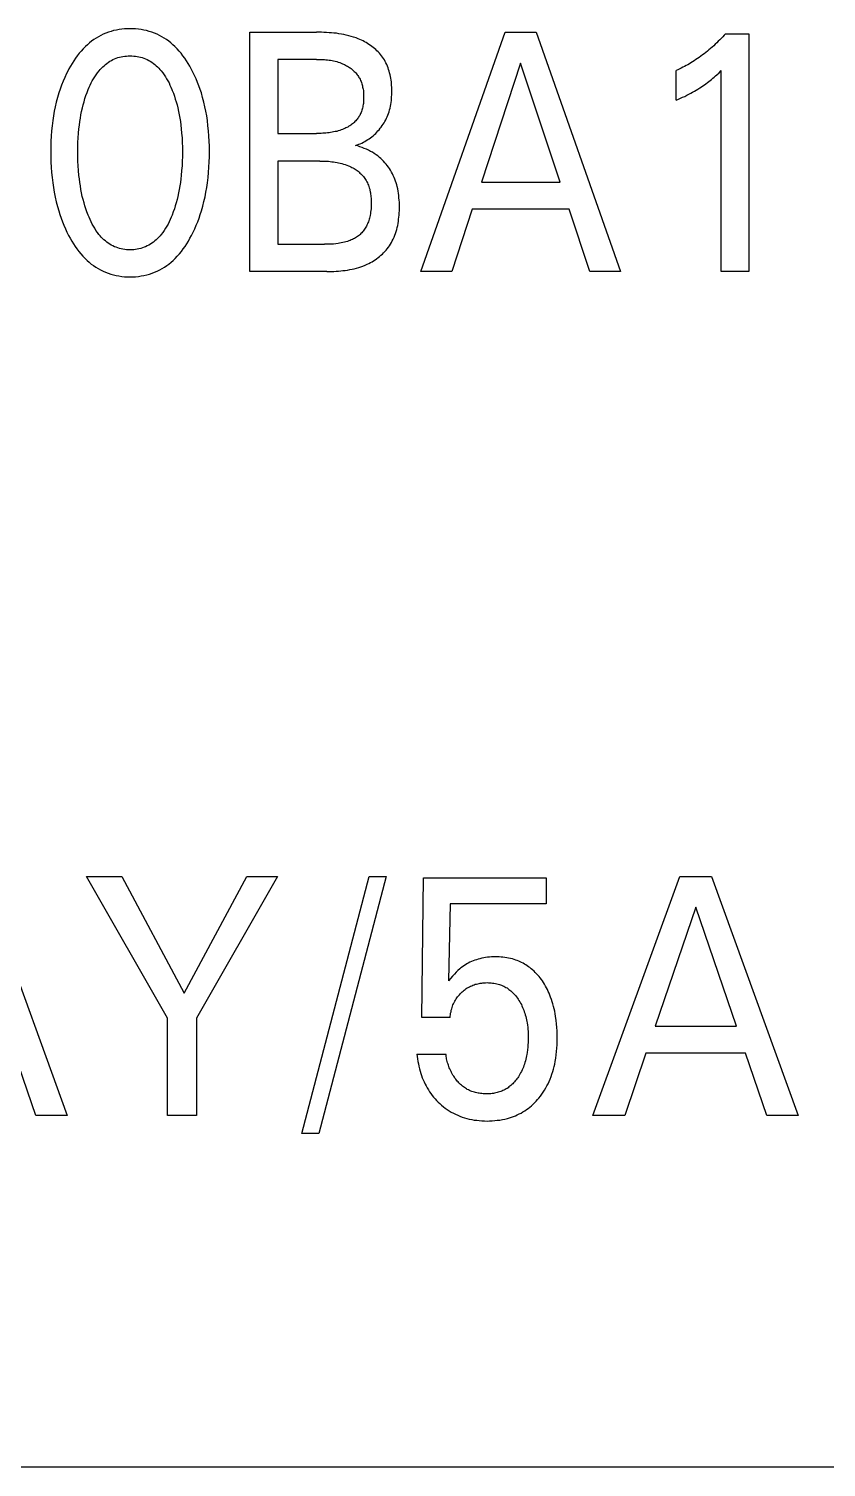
# Model space of a CAD drawing. Extents: x 0 to 420, y 0 to 297.
# Drawn here: x 180.19 to 185.85, y 182.5 to 192.73 of the extents above; entities that cross this region are included whole.
import ezdxf

# ---------------------------------------------------------------- set-up
doc = ezdxf.new("R2010")
doc.units = 0
doc.header["$LTSCALE"] = 23.1
doc.layers.add('10000_FRONT', color=7, linetype='CONTINUOUS')

msp = doc.modelspace()

# ---------------------------------------------------------------- linework, layer by layer
at = {"layer": '10000_FRONT', "color": 7, "linetype": 'CONTINUOUS'}
for p, q in [((180.648, 192.648), (180.632, 192.637)), ((180.664, 192.659), (180.648, 192.648)), ((180.68, 192.669), (180.664, 192.659)), ((180.697, 192.678), (180.68, 192.669)), ((180.715, 192.686), (180.697, 192.678)), ((180.733, 192.694), (180.715, 192.686)), ((180.751, 192.701), (180.733, 192.694)), ((180.77, 192.706), (180.751, 192.701)), ((180.788, 192.712), (180.77, 192.706)), ((180.808, 192.716), (180.788, 192.712)), ((180.827, 192.719), (180.808, 192.716)), ((180.846, 192.722), (180.827, 192.719)), ((180.866, 192.724), (180.846, 192.722)), ((180.886, 192.725), (180.866, 192.724)), ((180.906, 192.725), (180.886, 192.725)), ((180.925, 192.725), (180.906, 192.725)), ((180.945, 192.724), (180.925, 192.725)), ((180.965, 192.722), (180.945, 192.724)), ((180.984, 192.719), (180.965, 192.722)), ((181.004, 192.716), (180.984, 192.719)), ((181.023, 192.712), (181.004, 192.716)), ((181.042, 192.707), (181.023, 192.712)), ((181.061, 192.701), (181.042, 192.707)), ((181.079, 192.694), (181.061, 192.701)), ((181.097, 192.686), (181.079, 192.694)), ((181.114, 192.678), (181.097, 192.686)), ((181.131, 192.669), (181.114, 192.678)), ((181.148, 192.659), (181.131, 192.669)), ((181.164, 192.648), (181.148, 192.659)), ((181.18, 192.637), (181.164, 192.648)), ((181.756, 191), (181.756, 192.7)), ((181.756, 192.7), (182.23, 192.7)), ((182.247, 192.7), (182.23, 192.7)), ((182.265, 192.7), (182.247, 192.7)), ((182.283, 192.699), (182.265, 192.7)), ((182.301, 192.698), (182.283, 192.699)), ((182.319, 192.697), (182.301, 192.698)), ((182.336, 192.696), (182.319, 192.697)), ((182.354, 192.695), (182.336, 192.696)), ((182.372, 192.693), (182.354, 192.695)), ((182.39, 192.69), (182.372, 192.693)), ((182.407, 192.687), (182.39, 192.69)), ((182.425, 192.684), (182.407, 192.687)), ((182.442, 192.68), (182.425, 192.684)), ((182.459, 192.676), (182.442, 192.68)), ((182.477, 192.671), (182.459, 192.676)), ((182.494, 192.666), (182.477, 192.671)), ((182.511, 192.66), (182.494, 192.666)), ((182.527, 192.654), (182.511, 192.66)), ((182.539, 192.649), (182.527, 192.654)), ((182.55, 192.644), (182.539, 192.649)), ((182.971, 191), (183.571, 192.7)), ((183.571, 192.7), (183.79, 192.7)), ((183.79, 192.7), (184.39, 191)), ((185.096, 192.646), (185.085, 192.636)), ((185.107, 192.657), (185.096, 192.646)), ((185.117, 192.668), (185.107, 192.657)), ((185.127, 192.679), (185.117, 192.668)), ((185.137, 192.69), (185.127, 192.679)), ((185.137, 192.69), (185.303, 192.69)), ((185.303, 192.69), (185.303, 191)), ((180.543, 192.551), (180.53, 192.533)), ((180.558, 192.567), (180.543, 192.551)), ((180.572, 192.583), (180.558, 192.567)), ((180.588, 192.599), (180.572, 192.583)), ((180.602, 192.612), (180.588, 192.599)), ((180.617, 192.625), (180.602, 192.612)), ((180.632, 192.637), (180.617, 192.625)), ((181.195, 192.625), (181.18, 192.637)), ((181.21, 192.612), (181.195, 192.625)), ((181.224, 192.599), (181.21, 192.612)), ((181.239, 192.583), (181.224, 192.599)), ((181.254, 192.567), (181.239, 192.583)), ((181.268, 192.551), (181.254, 192.567)), ((181.281, 192.533), (181.268, 192.551)), ((182.561, 192.639), (182.55, 192.644)), ((182.571, 192.633), (182.561, 192.639)), ((182.582, 192.627), (182.571, 192.633)), ((182.593, 192.621), (182.582, 192.627)), ((182.603, 192.614), (182.593, 192.621)), ((182.613, 192.607), (182.603, 192.614)), ((182.623, 192.6), (182.613, 192.607)), ((182.633, 192.593), (182.623, 192.6)), ((182.642, 192.585), (182.633, 192.593)), ((182.651, 192.578), (182.642, 192.585)), ((182.66, 192.569), (182.651, 192.578)), ((182.669, 192.561), (182.66, 192.569)), ((182.677, 192.552), (182.669, 192.561)), ((182.685, 192.543), (182.677, 192.552)), ((182.692, 192.534), (182.685, 192.543)), ((184.985, 192.548), (184.973, 192.539)), ((184.996, 192.557), (184.985, 192.548)), ((185.008, 192.566), (184.996, 192.557)), ((185.019, 192.575), (185.008, 192.566)), ((185.03, 192.585), (185.019, 192.575)), ((185.041, 192.595), (185.03, 192.585)), ((185.053, 192.605), (185.041, 192.595)), ((185.064, 192.615), (185.053, 192.605)), ((185.075, 192.625), (185.064, 192.615)), ((185.085, 192.636), (185.075, 192.625)), ((180.471, 192.441), (180.468, 192.434)), ((180.482, 192.46), (180.471, 192.441)), ((180.493, 192.479), (180.482, 192.46)), ((180.505, 192.497), (180.493, 192.479)), ((180.517, 192.516), (180.505, 192.497)), ((180.53, 192.533), (180.517, 192.516)), ((180.693, 192.436), (180.702, 192.445)), ((180.702, 192.445), (180.711, 192.454)), ((180.711, 192.454), (180.721, 192.463)), ((180.721, 192.463), (180.73, 192.471)), ((180.73, 192.471), (180.741, 192.479)), ((180.741, 192.479), (180.751, 192.487)), ((180.751, 192.487), (180.762, 192.494)), ((180.762, 192.494), (180.773, 192.5)), ((180.773, 192.5), (180.784, 192.506)), ((180.784, 192.506), (180.795, 192.511)), ((180.795, 192.511), (180.807, 192.516)), ((180.807, 192.516), (180.819, 192.52)), ((180.819, 192.52), (180.831, 192.523)), ((180.831, 192.523), (180.843, 192.526)), ((180.843, 192.526), (180.855, 192.528)), ((180.855, 192.528), (180.868, 192.53)), ((180.868, 192.53), (180.88, 192.531)), ((180.88, 192.531), (180.893, 192.532)), ((180.893, 192.532), (180.906, 192.533)), ((180.906, 192.533), (180.918, 192.532)), ((180.918, 192.532), (180.931, 192.531)), ((180.931, 192.531), (180.943, 192.53)), ((180.943, 192.53), (180.956, 192.528)), ((180.956, 192.528), (180.968, 192.526)), ((180.968, 192.526), (180.98, 192.523)), ((180.98, 192.523), (180.992, 192.52)), ((180.992, 192.52), (181.004, 192.516)), ((181.004, 192.516), (181.016, 192.511)), ((181.016, 192.511), (181.027, 192.506)), ((181.027, 192.506), (181.038, 192.5)), ((181.038, 192.5), (181.049, 192.494)), ((181.049, 192.494), (181.06, 192.487)), ((181.06, 192.487), (181.071, 192.479)), ((181.071, 192.479), (181.081, 192.471)), ((181.081, 192.471), (181.09, 192.463)), ((181.09, 192.463), (181.1, 192.454)), ((181.1, 192.454), (181.109, 192.445)), ((181.109, 192.445), (181.118, 192.436)), ((181.294, 192.516), (181.281, 192.533)), ((181.306, 192.497), (181.294, 192.516)), ((181.318, 192.479), (181.306, 192.497)), ((181.329, 192.46), (181.318, 192.479)), ((181.34, 192.441), (181.329, 192.46)), ((181.352, 192.417), (181.34, 192.441)), ((181.956, 192.507), (181.956, 191.982)), ((182.23, 192.507), (181.956, 192.507)), ((182.23, 192.507), (182.241, 192.507)), ((182.241, 192.507), (182.252, 192.507)), ((182.252, 192.507), (182.263, 192.507)), ((182.263, 192.507), (182.274, 192.506)), ((182.274, 192.506), (182.286, 192.506)), ((182.286, 192.506), (182.297, 192.505)), ((182.297, 192.505), (182.308, 192.504)), ((182.308, 192.504), (182.319, 192.502)), ((182.319, 192.502), (182.33, 192.501)), ((182.33, 192.501), (182.341, 192.499)), ((182.341, 192.499), (182.352, 192.497)), ((182.352, 192.497), (182.363, 192.495)), ((182.363, 192.495), (182.374, 192.492)), ((182.374, 192.492), (182.385, 192.489)), ((182.385, 192.489), (182.395, 192.485)), ((182.395, 192.485), (182.406, 192.481)), ((182.406, 192.481), (182.416, 192.477)), ((182.416, 192.477), (182.423, 192.474)), ((182.423, 192.474), (182.43, 192.471)), ((182.43, 192.471), (182.437, 192.467)), ((182.437, 192.467), (182.444, 192.463)), ((182.444, 192.463), (182.451, 192.46)), ((182.451, 192.46), (182.457, 192.455)), ((182.457, 192.455), (182.464, 192.451)), ((182.464, 192.451), (182.47, 192.447)), ((182.47, 192.447), (182.476, 192.442)), ((182.476, 192.442), (182.482, 192.437)), ((182.699, 192.524), (182.692, 192.534)), ((182.706, 192.515), (182.699, 192.524)), ((182.713, 192.504), (182.706, 192.515)), ((182.719, 192.493), (182.713, 192.504)), ((182.724, 192.482), (182.719, 192.493)), ((182.73, 192.471), (182.724, 192.482)), ((182.735, 192.459), (182.73, 192.471)), ((182.739, 192.447), (182.735, 192.459)), ((182.743, 192.435), (182.739, 192.447)), ((183.681, 192.481), (183.402, 191.636)), ((183.962, 191.636), (183.681, 192.481)), ((184.822, 192.446), (184.811, 192.44)), ((184.834, 192.452), (184.822, 192.446)), ((184.846, 192.458), (184.834, 192.452)), ((184.857, 192.464), (184.846, 192.458)), ((184.869, 192.47), (184.857, 192.464)), ((184.88, 192.477), (184.869, 192.47)), ((184.891, 192.484), (184.88, 192.477)), ((184.902, 192.491), (184.891, 192.484)), ((184.913, 192.498), (184.902, 192.491)), ((184.926, 192.506), (184.913, 192.498)), ((184.938, 192.514), (184.926, 192.506)), ((184.95, 192.522), (184.938, 192.514)), ((184.961, 192.53), (184.95, 192.522)), ((184.973, 192.539), (184.961, 192.53)), ((180.43, 192.353), (180.419, 192.325)), ((180.441, 192.38), (180.43, 192.353)), ((180.454, 192.407), (180.441, 192.38)), ((180.468, 192.434), (180.454, 192.407)), ((180.622, 192.324), (180.629, 192.34)), ((180.629, 192.34), (180.637, 192.355)), ((180.637, 192.355), (180.646, 192.37)), ((180.646, 192.37), (180.655, 192.384)), ((180.655, 192.384), (180.664, 192.399)), ((180.664, 192.399), (180.674, 192.413)), ((180.674, 192.413), (180.685, 192.426)), ((180.685, 192.426), (180.693, 192.436)), ((181.118, 192.436), (181.126, 192.426)), ((181.126, 192.426), (181.137, 192.413)), ((181.137, 192.413), (181.147, 192.399)), ((181.147, 192.399), (181.156, 192.384)), ((181.156, 192.384), (181.165, 192.37)), ((181.165, 192.37), (181.174, 192.355)), ((181.174, 192.355), (181.182, 192.34)), ((181.182, 192.34), (181.189, 192.324)), ((181.364, 192.393), (181.352, 192.417)), ((181.375, 192.369), (181.364, 192.393)), ((181.385, 192.344), (181.375, 192.369)), ((181.394, 192.319), (181.385, 192.344)), ((182.482, 192.437), (182.488, 192.432)), ((182.488, 192.432), (182.494, 192.427)), ((182.494, 192.427), (182.499, 192.422)), ((182.499, 192.422), (182.505, 192.416)), ((182.505, 192.416), (182.51, 192.411)), ((182.51, 192.411), (182.515, 192.405)), ((182.515, 192.405), (182.519, 192.399)), ((182.519, 192.399), (182.524, 192.393)), ((182.524, 192.393), (182.528, 192.387)), ((182.528, 192.387), (182.532, 192.38)), ((182.532, 192.38), (182.536, 192.373)), ((182.536, 192.373), (182.54, 192.366)), ((182.54, 192.366), (182.543, 192.358)), ((182.543, 192.358), (182.547, 192.351)), ((182.547, 192.351), (182.549, 192.343)), ((182.549, 192.343), (182.552, 192.335)), ((182.747, 192.423), (182.743, 192.435)), ((182.75, 192.411), (182.747, 192.423)), ((182.753, 192.398), (182.75, 192.411)), ((182.756, 192.386), (182.753, 192.398)), ((182.758, 192.373), (182.756, 192.386)), ((182.76, 192.36), (182.758, 192.373)), ((182.762, 192.348), (182.76, 192.36)), ((182.763, 192.335), (182.762, 192.348)), ((184.799, 192.434), (184.787, 192.429)), ((184.787, 192.217), (184.787, 192.429)), ((184.811, 192.44), (184.799, 192.434)), ((184.998, 192.335), (185.009, 192.343)), ((185.009, 192.343), (185.019, 192.351)), ((185.019, 192.351), (185.028, 192.358)), ((185.028, 192.358), (185.037, 192.365)), ((185.037, 192.365), (185.046, 192.373)), ((185.046, 192.373), (185.056, 192.381)), ((185.056, 192.381), (185.066, 192.39)), ((185.066, 192.39), (185.076, 192.398)), ((185.076, 192.398), (185.091, 192.413)), ((185.091, 192.413), (185.107, 192.428)), ((185.107, 191), (185.107, 192.428)), ((180.39, 192.236), (180.381, 192.204)), ((180.399, 192.269), (180.39, 192.236)), ((180.409, 192.297), (180.399, 192.269)), ((180.419, 192.325), (180.409, 192.297)), ((180.585, 192.229), (180.592, 192.25)), ((180.592, 192.25), (180.6, 192.272)), ((180.6, 192.272), (180.608, 192.293)), ((180.608, 192.293), (180.615, 192.309)), ((180.615, 192.309), (180.622, 192.324)), ((181.189, 192.324), (181.196, 192.309)), ((181.196, 192.309), (181.203, 192.293)), ((181.203, 192.293), (181.205, 192.287)), ((181.205, 192.287), (181.213, 192.267)), ((181.213, 192.267), (181.22, 192.246)), ((181.22, 192.246), (181.227, 192.226)), ((181.403, 192.294), (181.394, 192.319)), ((181.412, 192.269), (181.403, 192.294)), ((181.421, 192.236), (181.412, 192.269)), ((181.43, 192.204), (181.421, 192.236)), ((182.552, 192.335), (182.554, 192.327)), ((182.554, 192.327), (182.557, 192.319)), ((182.557, 192.319), (182.558, 192.311)), ((182.558, 192.311), (182.56, 192.303)), ((182.56, 192.303), (182.561, 192.295)), ((182.561, 192.295), (182.563, 192.287)), ((182.563, 192.287), (182.564, 192.278)), ((182.564, 192.278), (182.564, 192.27)), ((182.564, 192.27), (182.565, 192.262)), ((182.565, 192.262), (182.565, 192.253)), ((182.565, 192.253), (182.565, 192.245)), ((182.565, 192.245), (182.565, 192.236)), ((182.565, 192.236), (182.565, 192.228)), ((182.764, 192.322), (182.763, 192.335)), ((182.763, 192.228), (182.764, 192.242)), ((182.765, 192.309), (182.764, 192.322)), ((182.764, 192.242), (182.765, 192.256)), ((182.765, 192.296), (182.765, 192.309)), ((182.765, 192.283), (182.765, 192.296)), ((182.765, 192.269), (182.765, 192.283)), ((182.765, 192.256), (182.765, 192.269)), ((184.817, 192.231), (184.832, 192.238)), ((184.832, 192.238), (184.847, 192.245)), ((184.847, 192.245), (184.862, 192.253)), ((184.862, 192.253), (184.877, 192.261)), ((184.877, 192.261), (184.89, 192.268)), ((184.89, 192.268), (184.903, 192.275)), ((184.903, 192.275), (184.916, 192.282)), ((184.916, 192.282), (184.929, 192.29)), ((184.929, 192.29), (184.941, 192.297)), ((184.941, 192.297), (184.954, 192.305)), ((184.954, 192.305), (184.965, 192.312)), ((184.965, 192.312), (184.976, 192.32)), ((184.976, 192.32), (184.987, 192.327)), ((184.987, 192.327), (184.998, 192.335)), ((180.367, 192.139), (180.361, 192.106)), ((180.374, 192.171), (180.367, 192.139)), ((180.381, 192.204), (180.374, 192.171)), ((180.556, 192.114), (180.561, 192.138)), ((180.561, 192.138), (180.567, 192.163)), ((180.567, 192.163), (180.572, 192.185)), ((180.572, 192.185), (180.578, 192.207)), ((180.578, 192.207), (180.585, 192.229)), ((181.227, 192.226), (181.233, 192.205)), ((181.233, 192.205), (181.239, 192.184)), ((181.239, 192.184), (181.244, 192.163)), ((181.244, 192.163), (181.25, 192.138)), ((181.25, 192.138), (181.255, 192.114)), ((181.437, 192.171), (181.43, 192.204)), ((181.444, 192.139), (181.437, 192.171)), ((181.45, 192.106), (181.444, 192.139)), ((182.55, 192.138), (182.547, 192.13)), ((182.552, 192.146), (182.55, 192.138)), ((182.555, 192.154), (182.552, 192.146)), ((182.557, 192.162), (182.555, 192.154)), ((182.559, 192.17), (182.557, 192.162)), ((182.56, 192.178), (182.559, 192.17)), ((182.562, 192.186), (182.56, 192.178)), ((182.563, 192.194), (182.562, 192.186)), ((182.564, 192.203), (182.563, 192.194)), ((182.565, 192.219), (182.564, 192.211)), ((182.564, 192.211), (182.564, 192.203)), ((182.565, 192.228), (182.565, 192.219)), ((182.741, 192.123), (182.746, 192.136)), ((182.746, 192.136), (182.749, 192.149)), ((182.749, 192.149), (182.753, 192.162)), ((182.753, 192.162), (182.756, 192.175)), ((182.756, 192.175), (182.758, 192.188)), ((182.758, 192.188), (182.76, 192.201)), ((182.76, 192.201), (182.762, 192.215)), ((182.762, 192.215), (182.763, 192.228)), ((184.787, 192.217), (184.802, 192.224)), ((184.802, 192.224), (184.817, 192.231)), ((180.352, 192.036), (180.348, 192)), ((180.356, 192.073), (180.352, 192.036)), ((180.361, 192.106), (180.356, 192.073)), ((180.542, 192.015), (180.545, 192.04)), ((180.545, 192.04), (180.548, 192.065)), ((180.548, 192.065), (180.552, 192.09)), ((180.552, 192.09), (180.556, 192.114)), ((181.255, 192.114), (181.259, 192.09)), ((181.259, 192.09), (181.263, 192.065)), ((181.263, 192.065), (181.266, 192.04)), ((181.266, 192.04), (181.269, 192.015)), ((181.455, 192.073), (181.45, 192.106)), ((181.459, 192.036), (181.455, 192.073)), ((181.463, 192), (181.459, 192.036)), ((182.459, 192.032), (182.452, 192.027)), ((182.466, 192.036), (182.459, 192.032)), ((182.473, 192.04), (182.466, 192.036)), ((182.479, 192.045), (182.473, 192.04)), ((182.485, 192.05), (182.479, 192.045)), ((182.492, 192.055), (182.485, 192.05)), ((182.497, 192.06), (182.492, 192.055)), ((182.503, 192.065), (182.497, 192.06)), ((182.509, 192.071), (182.503, 192.065)), ((182.514, 192.077), (182.509, 192.071)), ((182.519, 192.082), (182.514, 192.077)), ((182.524, 192.089), (182.519, 192.082)), ((182.528, 192.095), (182.524, 192.089)), ((182.532, 192.102), (182.528, 192.095)), ((182.537, 192.109), (182.532, 192.102)), ((182.54, 192.116), (182.537, 192.109)), ((182.544, 192.123), (182.54, 192.116)), ((182.547, 192.13), (182.544, 192.123)), ((182.69, 192.027), (182.697, 192.037)), ((182.697, 192.037), (182.704, 192.047)), ((182.704, 192.047), (182.71, 192.057)), ((182.71, 192.057), (182.716, 192.067)), ((182.716, 192.067), (182.722, 192.078)), ((182.722, 192.078), (182.727, 192.089)), ((182.727, 192.089), (182.732, 192.1)), ((182.732, 192.1), (182.737, 192.111)), ((182.737, 192.111), (182.741, 192.123)), ((180.345, 191.963), (180.343, 191.926)), ((180.348, 192), (180.345, 191.963)), ((180.535, 191.917), (180.536, 191.95)), ((180.536, 191.95), (180.539, 191.983)), ((180.539, 191.983), (180.542, 192.015)), ((181.269, 192.015), (181.272, 191.983)), ((181.272, 191.983), (181.275, 191.95)), ((181.275, 191.95), (181.276, 191.917)), ((181.466, 191.963), (181.463, 192)), ((181.468, 191.926), (181.466, 191.963)), ((181.956, 191.982), (182.23, 191.982)), ((182.241, 191.982), (182.23, 191.982)), ((182.252, 191.982), (182.241, 191.982)), ((182.263, 191.982), (182.252, 191.982)), ((182.274, 191.983), (182.263, 191.982)), ((182.285, 191.983), (182.274, 191.983)), ((182.297, 191.984), (182.285, 191.983)), ((182.308, 191.985), (182.297, 191.984)), ((182.319, 191.986), (182.308, 191.985)), ((182.33, 191.988), (182.319, 191.986)), ((182.341, 191.99), (182.33, 191.988)), ((182.352, 191.992), (182.341, 191.99)), ((182.363, 191.994), (182.352, 191.992)), ((182.374, 191.996), (182.363, 191.994)), ((182.384, 191.999), (182.374, 191.996)), ((182.395, 192.003), (182.384, 191.999)), ((182.406, 192.006), (182.395, 192.003)), ((182.416, 192.01), (182.406, 192.006)), ((182.424, 192.013), (182.416, 192.01)), ((182.431, 192.016), (182.424, 192.013)), ((182.438, 192.02), (182.431, 192.016)), ((182.445, 192.024), (182.438, 192.02)), ((182.452, 192.027), (182.445, 192.024)), ((182.574, 191.924), (182.584, 191.93)), ((182.584, 191.93), (182.594, 191.937)), ((182.594, 191.937), (182.604, 191.943)), ((182.604, 191.943), (182.614, 191.95)), ((182.614, 191.95), (182.624, 191.958)), ((182.624, 191.958), (182.633, 191.965)), ((182.633, 191.965), (182.642, 191.973)), ((182.642, 191.973), (182.651, 191.982)), ((182.651, 191.982), (182.659, 191.99)), ((182.659, 191.99), (182.667, 191.999)), ((182.667, 191.999), (182.675, 192.008)), ((182.675, 192.008), (182.683, 192.018)), ((182.683, 192.018), (182.69, 192.027)), ((180.343, 191.926), (180.342, 191.89)), ((180.342, 191.89), (180.342, 191.853)), ((180.342, 191.853), (180.342, 191.816)), ((180.534, 191.884), (180.535, 191.917)), ((180.534, 191.851), (180.534, 191.884)), ((180.534, 191.817), (180.534, 191.851)), ((181.276, 191.917), (181.277, 191.884)), ((181.277, 191.884), (181.278, 191.851)), ((181.278, 191.851), (181.277, 191.817)), ((181.469, 191.89), (181.468, 191.926)), ((181.469, 191.853), (181.469, 191.89)), ((181.469, 191.816), (181.469, 191.853)), ((182.507, 191.896), (182.519, 191.9)), ((182.523, 191.892), (182.507, 191.896)), ((182.519, 191.9), (182.53, 191.904)), ((182.539, 191.887), (182.523, 191.892)), ((182.53, 191.904), (182.541, 191.908)), ((182.555, 191.881), (182.539, 191.887)), ((182.541, 191.908), (182.552, 191.913)), ((182.552, 191.913), (182.563, 191.919)), ((182.57, 191.875), (182.555, 191.881)), ((182.563, 191.919), (182.574, 191.924)), ((182.585, 191.869), (182.57, 191.875)), ((182.599, 191.862), (182.585, 191.869)), ((182.613, 191.854), (182.599, 191.862)), ((182.627, 191.847), (182.613, 191.854)), ((182.64, 191.838), (182.627, 191.847)), ((182.653, 191.83), (182.64, 191.838)), ((182.665, 191.821), (182.653, 191.83)), ((180.342, 191.816), (180.343, 191.778)), ((180.343, 191.778), (180.345, 191.741)), ((180.345, 191.741), (180.348, 191.704)), ((180.535, 191.784), (180.534, 191.817)), ((180.536, 191.75), (180.535, 191.784)), ((180.539, 191.717), (180.536, 191.75)), ((181.275, 191.75), (181.272, 191.717)), ((181.276, 191.784), (181.275, 191.75)), ((181.277, 191.817), (181.276, 191.784)), ((181.463, 191.704), (181.466, 191.741)), ((181.466, 191.741), (181.468, 191.779)), ((181.468, 191.779), (181.469, 191.816)), ((181.956, 191.784), (181.956, 191.193)), ((182.255, 191.784), (181.956, 191.784)), ((182.255, 191.784), (182.267, 191.784)), ((182.267, 191.784), (182.279, 191.784)), ((182.279, 191.784), (182.291, 191.784)), ((182.291, 191.784), (182.303, 191.783)), ((182.303, 191.783), (182.315, 191.783)), ((182.315, 191.783), (182.327, 191.782)), ((182.327, 191.782), (182.339, 191.78)), ((182.339, 191.78), (182.352, 191.779)), ((182.352, 191.779), (182.364, 191.777)), ((182.364, 191.777), (182.376, 191.775)), ((182.376, 191.775), (182.387, 191.773)), ((182.387, 191.773), (182.399, 191.771)), ((182.399, 191.771), (182.411, 191.768)), ((182.411, 191.768), (182.423, 191.764)), ((182.423, 191.764), (182.434, 191.761)), ((182.434, 191.761), (182.446, 191.756)), ((182.446, 191.756), (182.457, 191.752)), ((182.457, 191.752), (182.465, 191.748)), ((182.465, 191.748), (182.473, 191.744)), ((182.473, 191.744), (182.481, 191.74)), ((182.481, 191.74), (182.489, 191.736)), ((182.489, 191.736), (182.497, 191.732)), ((182.497, 191.732), (182.504, 191.727)), ((182.504, 191.727), (182.512, 191.722)), ((182.677, 191.811), (182.665, 191.821)), ((182.688, 191.802), (182.677, 191.811)), ((182.697, 191.793), (182.688, 191.802)), ((182.707, 191.783), (182.697, 191.793)), ((182.716, 191.773), (182.707, 191.783)), ((182.725, 191.763), (182.716, 191.773)), ((182.733, 191.753), (182.725, 191.763)), ((182.741, 191.742), (182.733, 191.753)), ((182.749, 191.731), (182.741, 191.742)), ((182.756, 191.719), (182.749, 191.731)), ((180.348, 191.704), (180.352, 191.667)), ((180.352, 191.667), (180.356, 191.63)), ((180.356, 191.63), (180.361, 191.596)), ((180.542, 191.683), (180.539, 191.717)), ((180.545, 191.658), (180.542, 191.683)), ((180.548, 191.633), (180.545, 191.658)), ((180.552, 191.608), (180.548, 191.633)), ((181.263, 191.633), (181.259, 191.608)), ((181.267, 191.658), (181.263, 191.633)), ((181.269, 191.683), (181.267, 191.658)), ((181.272, 191.717), (181.269, 191.683)), ((181.45, 191.597), (181.455, 191.63)), ((181.455, 191.63), (181.46, 191.667)), ((181.46, 191.667), (181.463, 191.704)), ((182.512, 191.722), (182.519, 191.717)), ((182.519, 191.717), (182.526, 191.712)), ((182.526, 191.712), (182.533, 191.706)), ((182.533, 191.706), (182.539, 191.7)), ((182.539, 191.7), (182.546, 191.694)), ((182.546, 191.694), (182.552, 191.688)), ((182.552, 191.688), (182.558, 191.682)), ((182.558, 191.682), (182.564, 191.675)), ((182.564, 191.675), (182.569, 191.668)), ((182.569, 191.668), (182.574, 191.661)), ((182.574, 191.661), (182.579, 191.654)), ((182.579, 191.654), (182.584, 191.646)), ((182.584, 191.646), (182.588, 191.638)), ((182.588, 191.638), (182.592, 191.63)), ((182.592, 191.63), (182.596, 191.621)), ((182.763, 191.707), (182.756, 191.719)), ((182.77, 191.695), (182.763, 191.707)), ((182.776, 191.682), (182.77, 191.695)), ((182.782, 191.669), (182.776, 191.682)), ((182.787, 191.656), (182.782, 191.669)), ((182.792, 191.643), (182.787, 191.656)), ((182.796, 191.63), (182.792, 191.643)), ((182.8, 191.616), (182.796, 191.63)), ((183.402, 191.636), (183.962, 191.636)), ((180.361, 191.596), (180.367, 191.563)), ((180.367, 191.563), (180.373, 191.529)), ((180.373, 191.529), (180.381, 191.496)), ((180.556, 191.583), (180.552, 191.608)), ((180.561, 191.558), (180.556, 191.583)), ((180.566, 191.534), (180.561, 191.558)), ((180.572, 191.511), (180.566, 191.534)), ((181.245, 191.534), (181.239, 191.511)), ((181.25, 191.558), (181.245, 191.534)), ((181.255, 191.583), (181.25, 191.558)), ((181.259, 191.608), (181.255, 191.583)), ((181.43, 191.497), (181.438, 191.53)), ((181.438, 191.53), (181.444, 191.563)), ((181.444, 191.563), (181.45, 191.597)), ((182.596, 191.621), (182.599, 191.613)), ((182.599, 191.613), (182.602, 191.604)), ((182.602, 191.604), (182.605, 191.595)), ((182.605, 191.595), (182.608, 191.586)), ((182.608, 191.586), (182.61, 191.577)), ((182.61, 191.577), (182.612, 191.567)), ((182.612, 191.567), (182.614, 191.558)), ((182.614, 191.558), (182.615, 191.549)), ((182.615, 191.549), (182.616, 191.539)), ((182.616, 191.539), (182.617, 191.53)), ((182.617, 191.53), (182.618, 191.52)), ((182.618, 191.52), (182.619, 191.511)), ((182.804, 191.603), (182.8, 191.616)), ((182.807, 191.587), (182.804, 191.603)), ((182.81, 191.571), (182.807, 191.587)), ((182.813, 191.556), (182.81, 191.571)), ((182.815, 191.54), (182.813, 191.556)), ((182.816, 191.524), (182.815, 191.54)), ((182.818, 191.508), (182.816, 191.524)), ((180.381, 191.496), (180.389, 191.463)), ((180.389, 191.463), (180.399, 191.431)), ((180.399, 191.431), (180.407, 191.405)), ((180.578, 191.489), (180.572, 191.511)), ((180.584, 191.467), (180.578, 191.489)), ((180.591, 191.445), (180.584, 191.467)), ((180.599, 191.423), (180.591, 191.445)), ((180.607, 191.401), (180.599, 191.423)), ((181.212, 191.423), (181.204, 191.401)), ((181.22, 191.445), (181.212, 191.423)), ((181.227, 191.467), (181.22, 191.445)), ((181.233, 191.489), (181.227, 191.467)), ((181.239, 191.511), (181.233, 191.489)), ((181.404, 191.405), (181.413, 191.431)), ((181.413, 191.431), (181.422, 191.464)), ((181.422, 191.464), (181.43, 191.497)), ((182.615, 191.422), (182.613, 191.411)), ((182.616, 191.433), (182.615, 191.422)), ((182.618, 191.445), (182.616, 191.433)), ((182.619, 191.457), (182.618, 191.445)), ((182.619, 191.511), (182.619, 191.501)), ((182.619, 191.501), (182.619, 191.492)), ((182.619, 191.492), (182.619, 191.48)), ((182.619, 191.48), (182.619, 191.468)), ((182.619, 191.468), (182.619, 191.457)), ((182.819, 191.492), (182.818, 191.508)), ((182.818, 191.416), (182.819, 191.431)), ((182.819, 191.476), (182.819, 191.492)), ((182.819, 191.46), (182.819, 191.476)), ((182.819, 191.445), (182.819, 191.46)), ((182.819, 191.431), (182.819, 191.445)), ((183.337, 191.443), (183.192, 191)), ((184.025, 191.443), (183.337, 191.443)), ((184.173, 191), (184.025, 191.443)), ((180.407, 191.405), (180.415, 191.379)), ((180.415, 191.379), (180.425, 191.354)), ((180.425, 191.354), (180.435, 191.329)), ((180.435, 191.329), (180.446, 191.304)), ((180.614, 191.385), (180.607, 191.401)), ((180.621, 191.369), (180.614, 191.385)), ((180.628, 191.353), (180.621, 191.369)), ((180.636, 191.337), (180.628, 191.353)), ((180.645, 191.322), (180.636, 191.337)), ((180.654, 191.307), (180.645, 191.322)), ((181.166, 191.322), (181.157, 191.307)), ((181.175, 191.337), (181.166, 191.322)), ((181.183, 191.353), (181.175, 191.337)), ((181.19, 191.369), (181.183, 191.353)), ((181.197, 191.385), (181.19, 191.369)), ((181.204, 191.401), (181.197, 191.385)), ((181.365, 191.304), (181.376, 191.329)), ((181.376, 191.329), (181.386, 191.354)), ((181.386, 191.354), (181.396, 191.38)), ((181.396, 191.38), (181.404, 191.405)), ((182.585, 191.322), (182.581, 191.314)), ((182.589, 191.33), (182.585, 191.322)), ((182.592, 191.338), (182.589, 191.33)), ((182.596, 191.346), (182.592, 191.338)), ((182.599, 191.354), (182.596, 191.346)), ((182.601, 191.363), (182.599, 191.354)), ((182.604, 191.371), (182.601, 191.363)), ((182.606, 191.379), (182.604, 191.371)), ((182.609, 191.388), (182.606, 191.379)), ((182.611, 191.399), (182.609, 191.388)), ((182.613, 191.411), (182.611, 191.399)), ((182.804, 191.313), (182.807, 191.327)), ((182.807, 191.327), (182.81, 191.342)), ((182.81, 191.342), (182.812, 191.357)), ((182.812, 191.357), (182.814, 191.371)), ((182.814, 191.371), (182.816, 191.386)), ((182.816, 191.386), (182.817, 191.401)), ((182.817, 191.401), (182.818, 191.416)), ((180.446, 191.304), (180.457, 191.28)), ((180.457, 191.28), (180.469, 191.255)), ((180.469, 191.255), (180.48, 191.236)), ((180.48, 191.236), (180.491, 191.216)), ((180.491, 191.216), (180.503, 191.197)), ((180.663, 191.292), (180.654, 191.307)), ((180.673, 191.278), (180.663, 191.292)), ((180.684, 191.264), (180.673, 191.278)), ((180.692, 191.254), (180.684, 191.264)), ((180.701, 191.244), (180.692, 191.254)), ((180.71, 191.235), (180.701, 191.244)), ((180.72, 191.226), (180.71, 191.235)), ((180.73, 191.217), (180.72, 191.226)), ((180.74, 191.209), (180.73, 191.217)), ((181.082, 191.217), (181.071, 191.209)), ((181.091, 191.226), (181.082, 191.217)), ((181.101, 191.235), (181.091, 191.226)), ((181.11, 191.244), (181.101, 191.235)), ((181.119, 191.254), (181.11, 191.244)), ((181.127, 191.264), (181.119, 191.254)), ((181.138, 191.278), (181.127, 191.264)), ((181.148, 191.292), (181.138, 191.278)), ((181.157, 191.307), (181.148, 191.292)), ((181.308, 191.197), (181.32, 191.216)), ((181.32, 191.216), (181.331, 191.236)), ((181.331, 191.236), (181.342, 191.255)), ((181.342, 191.255), (181.354, 191.28)), ((181.354, 191.28), (181.365, 191.304)), ((182.45, 191.214), (182.439, 191.21)), ((182.461, 191.217), (182.45, 191.214)), ((182.469, 191.22), (182.461, 191.217)), ((182.477, 191.224), (182.469, 191.22)), ((182.485, 191.227), (182.477, 191.224)), ((182.493, 191.231), (182.485, 191.227)), ((182.5, 191.235), (182.493, 191.231)), ((182.508, 191.239), (182.5, 191.235)), ((182.515, 191.243), (182.508, 191.239)), ((182.522, 191.248), (182.515, 191.243)), ((182.528, 191.253), (182.522, 191.248)), ((182.535, 191.258), (182.528, 191.253)), ((182.54, 191.263), (182.535, 191.258)), ((182.546, 191.269), (182.54, 191.263)), ((182.552, 191.275), (182.546, 191.269)), ((182.557, 191.281), (182.552, 191.275)), ((182.562, 191.287), (182.557, 191.281)), ((182.567, 191.293), (182.562, 191.287)), ((182.572, 191.3), (182.567, 191.293)), ((182.576, 191.307), (182.572, 191.3)), ((182.581, 191.314), (182.576, 191.307)), ((182.762, 191.205), (182.769, 191.217)), ((182.769, 191.217), (182.776, 191.23)), ((182.776, 191.23), (182.782, 191.244)), ((182.782, 191.244), (182.787, 191.257)), ((182.787, 191.257), (182.792, 191.271)), ((182.792, 191.271), (182.797, 191.285)), ((182.797, 191.285), (182.801, 191.299)), ((182.801, 191.299), (182.804, 191.313)), ((180.503, 191.197), (180.515, 191.178)), ((180.515, 191.178), (180.528, 191.16)), ((180.528, 191.16), (180.541, 191.142)), ((180.541, 191.142), (180.556, 191.125)), ((180.556, 191.125), (180.57, 191.108)), ((180.75, 191.202), (180.74, 191.209)), ((180.761, 191.194), (180.75, 191.202)), ((180.772, 191.188), (180.761, 191.194)), ((180.784, 191.182), (180.772, 191.188)), ((180.795, 191.176), (180.784, 191.182)), ((180.807, 191.172), (180.795, 191.176)), ((180.818, 191.168), (180.807, 191.172)), ((180.83, 191.164), (180.818, 191.168)), ((180.843, 191.161), (180.83, 191.164)), ((180.855, 191.159), (180.843, 191.161)), ((180.868, 191.157), (180.855, 191.159)), ((180.88, 191.155), (180.868, 191.157)), ((180.893, 191.154), (180.88, 191.155)), ((180.906, 191.154), (180.893, 191.154)), ((180.918, 191.154), (180.906, 191.154)), ((180.931, 191.155), (180.918, 191.154)), ((180.943, 191.157), (180.931, 191.155)), ((180.956, 191.159), (180.943, 191.157)), ((180.968, 191.161), (180.956, 191.159)), ((180.981, 191.164), (180.968, 191.161)), ((180.993, 191.168), (180.981, 191.164)), ((181.005, 191.172), (180.993, 191.168)), ((181.016, 191.176), (181.005, 191.172)), ((181.028, 191.182), (181.016, 191.176)), ((181.039, 191.188), (181.028, 191.182)), ((181.05, 191.194), (181.039, 191.188)), ((181.061, 191.202), (181.05, 191.194)), ((181.071, 191.209), (181.061, 191.202)), ((181.241, 191.108), (181.256, 191.125)), ((181.256, 191.125), (181.27, 191.142)), ((181.27, 191.142), (181.283, 191.16)), ((181.283, 191.16), (181.296, 191.178)), ((181.296, 191.178), (181.308, 191.197)), ((181.956, 191.193), (182.287, 191.193)), ((182.303, 191.193), (182.287, 191.193)), ((182.319, 191.193), (182.303, 191.193)), ((182.335, 191.194), (182.319, 191.193)), ((182.351, 191.195), (182.335, 191.194)), ((182.367, 191.197), (182.351, 191.195)), ((182.383, 191.199), (182.367, 191.197)), ((182.394, 191.201), (182.383, 191.199)), ((182.406, 191.203), (182.394, 191.201)), ((182.417, 191.205), (182.406, 191.203)), ((182.428, 191.208), (182.417, 191.205)), ((182.439, 191.21), (182.428, 191.208)), ((182.678, 191.107), (182.688, 191.115)), ((182.688, 191.115), (182.698, 191.124)), ((182.698, 191.124), (182.707, 191.133)), ((182.707, 191.133), (182.716, 191.143)), ((182.716, 191.143), (182.725, 191.152)), ((182.725, 191.152), (182.733, 191.162)), ((182.733, 191.162), (182.741, 191.172)), ((182.741, 191.172), (182.748, 191.183)), ((182.748, 191.183), (182.755, 191.194)), ((182.755, 191.194), (182.762, 191.205)), ((180.57, 191.108), (180.586, 191.092)), ((180.586, 191.092), (180.6, 191.079)), ((180.6, 191.079), (180.615, 191.066)), ((180.615, 191.066), (180.63, 191.053)), ((180.63, 191.053), (180.646, 191.042)), ((180.646, 191.042), (180.662, 191.031)), ((180.662, 191.031), (180.679, 191.02)), ((180.679, 191.02), (180.696, 191.011)), ((180.696, 191.011), (180.713, 191.002)), ((181.098, 191.002), (181.116, 191.011)), ((181.116, 191.011), (181.133, 191.02)), ((181.133, 191.02), (181.149, 191.031)), ((181.149, 191.031), (181.166, 191.042)), ((181.166, 191.042), (181.181, 191.053)), ((181.181, 191.053), (181.197, 191.066)), ((181.197, 191.066), (181.211, 191.079)), ((181.211, 191.079), (181.226, 191.092)), ((181.226, 191.092), (181.241, 191.108)), ((182.434, 191.008), (182.45, 191.01)), ((182.45, 191.01), (182.467, 191.013)), ((182.467, 191.013), (182.483, 191.016)), ((182.483, 191.016), (182.498, 191.019)), ((182.498, 191.019), (182.514, 191.023)), ((182.514, 191.023), (182.53, 191.028)), ((182.53, 191.028), (182.545, 191.033)), ((182.545, 191.033), (182.56, 191.038)), ((182.56, 191.038), (182.576, 191.044)), ((182.576, 191.044), (182.59, 191.051)), ((182.59, 191.051), (182.602, 191.057)), ((182.602, 191.057), (182.614, 191.063)), ((182.614, 191.063), (182.625, 191.069)), ((182.625, 191.069), (182.636, 191.076)), ((182.636, 191.076), (182.647, 191.083)), ((182.647, 191.083), (182.657, 191.091)), ((182.657, 191.091), (182.668, 191.099)), ((182.668, 191.099), (182.678, 191.107)), ((180.713, 191.002), (180.731, 190.994)), ((180.731, 190.994), (180.75, 190.987)), ((180.75, 190.987), (180.769, 190.981)), ((180.769, 190.981), (180.788, 190.976)), ((180.788, 190.976), (180.807, 190.971)), ((180.807, 190.971), (180.826, 190.968)), ((180.826, 190.968), (180.846, 190.965)), ((180.846, 190.965), (180.866, 190.963)), ((180.866, 190.963), (180.886, 190.962)), ((180.886, 190.962), (180.906, 190.961)), ((180.906, 190.961), (180.925, 190.962)), ((180.925, 190.962), (180.945, 190.963)), ((180.945, 190.963), (180.965, 190.965)), ((180.965, 190.965), (180.985, 190.968)), ((180.985, 190.968), (181.004, 190.971)), ((181.004, 190.971), (181.024, 190.976)), ((181.024, 190.976), (181.043, 190.981)), ((181.043, 190.981), (181.062, 190.987)), ((181.062, 190.987), (181.08, 190.994)), ((181.08, 190.994), (181.098, 191.002)), ((182.304, 191), (181.756, 191)), ((182.304, 191), (182.321, 191)), ((182.321, 191), (182.337, 191)), ((182.337, 191), (182.353, 191.001)), ((182.353, 191.001), (182.369, 191.002)), ((182.369, 191.002), (182.386, 191.003)), ((182.386, 191.003), (182.402, 191.004)), ((182.402, 191.004), (182.418, 191.006)), ((182.418, 191.006), (182.434, 191.008)), ((183.192, 191), (182.971, 191)), ((184.39, 191), (184.173, 191)), ((185.303, 191), (185.107, 191)), ((179.842, 186.7), (180.459, 185)), ((181.172, 185.692), (180.595, 186.7)), ((180.595, 186.7), (180.846, 186.7)), ((180.846, 186.7), (181.289, 185.87)), ((181.289, 185.87), (181.735, 186.7)), ((181.952, 186.7), (181.377, 185.693)), ((181.735, 186.7), (181.952, 186.7)), ((182.125, 184.872), (182.604, 186.7)), ((182.725, 186.7), (182.246, 184.872)), ((182.604, 186.7), (182.725, 186.7)), ((182.978, 185.696), (182.991, 186.69)), ((182.991, 186.69), (183.862, 186.69)), ((183.862, 186.69), (183.862, 186.505)), ((184.193, 185), (184.811, 186.7)), ((184.811, 186.7), (185.037, 186.7)), ((185.037, 186.7), (185.654, 185)), ((183.179, 186.505), (183.168, 185.958)), ((183.862, 186.505), (183.179, 186.505)), ((184.925, 186.481), (184.637, 185.636)), ((185.214, 185.636), (184.925, 186.481)), ((183.356, 186.104), (183.344, 186.1)), ((183.368, 186.108), (183.356, 186.104)), ((183.38, 186.112), (183.368, 186.108)), ((183.392, 186.115), (183.38, 186.112)), ((183.405, 186.118), (183.392, 186.115)), ((183.419, 186.121), (183.405, 186.118)), ((183.432, 186.123), (183.419, 186.121)), ((183.446, 186.125), (183.432, 186.123)), ((183.46, 186.126), (183.446, 186.125)), ((183.474, 186.127), (183.46, 186.126)), ((183.487, 186.128), (183.474, 186.127)), ((183.501, 186.128), (183.487, 186.128)), ((183.515, 186.128), (183.501, 186.128)), ((183.528, 186.127), (183.515, 186.128)), ((183.542, 186.126), (183.528, 186.127)), ((183.555, 186.125), (183.542, 186.126)), ((183.569, 186.123), (183.555, 186.125)), ((183.582, 186.121), (183.569, 186.123)), ((183.595, 186.119), (183.582, 186.121)), ((183.609, 186.116), (183.595, 186.119)), ((183.622, 186.113), (183.609, 186.116)), ((183.635, 186.109), (183.622, 186.113)), ((183.646, 186.105), (183.635, 186.109)), ((183.656, 186.101), (183.646, 186.105)), ((183.667, 186.097), (183.656, 186.101)), ((183.21, 186.006), (183.196, 185.991)), ((183.223, 186.019), (183.21, 186.006)), ((183.235, 186.031), (183.223, 186.019)), ((183.248, 186.042), (183.235, 186.031)), ((183.257, 186.05), (183.248, 186.042)), ((183.267, 186.058), (183.257, 186.05)), ((183.277, 186.065), (183.267, 186.058)), ((183.288, 186.072), (183.277, 186.065)), ((183.298, 186.078), (183.288, 186.072)), ((183.309, 186.084), (183.298, 186.078)), ((183.32, 186.09), (183.309, 186.084)), ((183.332, 186.095), (183.32, 186.09)), ((183.344, 186.1), (183.332, 186.095)), ((183.677, 186.092), (183.667, 186.097)), ((183.688, 186.088), (183.677, 186.092)), ((183.698, 186.082), (183.688, 186.088)), ((183.708, 186.077), (183.698, 186.082)), ((183.718, 186.071), (183.708, 186.077)), ((183.727, 186.065), (183.718, 186.071)), ((183.737, 186.058), (183.727, 186.065)), ((183.746, 186.052), (183.737, 186.058)), ((183.756, 186.044), (183.746, 186.052)), ((183.766, 186.035), (183.756, 186.044)), ((183.776, 186.026), (183.766, 186.035)), ((183.785, 186.017), (183.776, 186.026)), ((183.794, 186.008), (183.785, 186.017)), ((183.803, 185.998), (183.794, 186.008)), ((183.182, 185.975), (183.168, 185.958)), ((183.196, 185.991), (183.182, 185.975)), ((183.279, 185.891), (183.287, 185.897)), ((183.287, 185.897), (183.294, 185.902)), ((183.294, 185.902), (183.301, 185.907)), ((183.301, 185.907), (183.309, 185.911)), ((183.309, 185.911), (183.317, 185.916)), ((183.317, 185.916), (183.325, 185.92)), ((183.325, 185.92), (183.333, 185.923)), ((183.333, 185.923), (183.341, 185.927)), ((183.341, 185.927), (183.35, 185.93)), ((183.35, 185.93), (183.358, 185.933)), ((183.358, 185.933), (183.367, 185.935)), ((183.367, 185.935), (183.376, 185.937)), ((183.376, 185.937), (183.385, 185.939)), ((183.385, 185.939), (183.394, 185.941)), ((183.394, 185.941), (183.404, 185.942)), ((183.404, 185.942), (183.413, 185.943)), ((183.413, 185.943), (183.423, 185.944)), ((183.423, 185.944), (183.432, 185.944)), ((183.432, 185.944), (183.442, 185.945)), ((183.442, 185.945), (183.452, 185.944)), ((183.452, 185.944), (183.462, 185.944)), ((183.462, 185.944), (183.472, 185.943)), ((183.472, 185.943), (183.482, 185.942)), ((183.482, 185.942), (183.491, 185.941)), ((183.491, 185.941), (183.501, 185.939)), ((183.501, 185.939), (183.511, 185.937)), ((183.511, 185.937), (183.521, 185.934)), ((183.521, 185.934), (183.53, 185.931)), ((183.53, 185.931), (183.538, 185.929)), ((183.538, 185.929), (183.546, 185.926)), ((183.546, 185.926), (183.554, 185.922)), ((183.554, 185.922), (183.561, 185.919)), ((183.561, 185.919), (183.569, 185.915)), ((183.569, 185.915), (183.576, 185.911)), ((183.576, 185.911), (183.584, 185.907)), ((183.584, 185.907), (183.591, 185.902)), ((183.591, 185.902), (183.598, 185.897)), ((183.598, 185.897), (183.604, 185.892)), ((183.812, 185.988), (183.803, 185.998)), ((183.82, 185.978), (183.812, 185.988)), ((183.828, 185.967), (183.82, 185.978)), ((183.835, 185.957), (183.828, 185.967)), ((183.843, 185.945), (183.835, 185.957)), ((183.851, 185.933), (183.843, 185.945)), ((183.858, 185.92), (183.851, 185.933)), ((183.865, 185.908), (183.858, 185.92)), ((183.871, 185.895), (183.865, 185.908)), ((183.2, 185.786), (183.204, 185.795)), ((183.204, 185.795), (183.208, 185.804)), ((183.208, 185.804), (183.213, 185.813)), ((183.213, 185.813), (183.217, 185.821)), ((183.217, 185.821), (183.222, 185.829)), ((183.222, 185.829), (183.228, 185.837)), ((183.228, 185.837), (183.233, 185.845)), ((183.233, 185.845), (183.239, 185.852)), ((183.239, 185.852), (183.246, 185.859)), ((183.246, 185.859), (183.252, 185.866)), ((183.252, 185.866), (183.259, 185.873)), ((183.259, 185.873), (183.266, 185.88)), ((183.266, 185.88), (183.273, 185.885)), ((183.273, 185.885), (183.279, 185.891)), ((183.604, 185.892), (183.612, 185.886)), ((183.612, 185.886), (183.619, 185.879)), ((183.619, 185.879), (183.626, 185.872)), ((183.626, 185.872), (183.633, 185.865)), ((183.633, 185.865), (183.64, 185.858)), ((183.64, 185.858), (183.646, 185.85)), ((183.646, 185.85), (183.652, 185.843)), ((183.652, 185.843), (183.658, 185.835)), ((183.658, 185.835), (183.663, 185.827)), ((183.663, 185.827), (183.669, 185.817)), ((183.669, 185.817), (183.675, 185.808)), ((183.675, 185.808), (183.68, 185.798)), ((183.68, 185.798), (183.686, 185.789)), ((183.877, 185.882), (183.871, 185.895)), ((183.883, 185.869), (183.877, 185.882)), ((183.889, 185.856), (183.883, 185.869)), ((183.894, 185.842), (183.889, 185.856)), ((183.9, 185.826), (183.894, 185.842)), ((183.905, 185.809), (183.9, 185.826)), ((183.91, 185.793), (183.905, 185.809)), ((181.172, 185), (181.172, 185.692)), ((181.377, 185.693), (181.377, 185)), ((183.179, 185.696), (182.978, 185.696)), ((183.179, 185.696), (183.18, 185.707)), ((183.18, 185.707), (183.182, 185.717)), ((183.182, 185.717), (183.183, 185.727)), ((183.183, 185.727), (183.186, 185.738)), ((183.186, 185.738), (183.188, 185.748)), ((183.188, 185.748), (183.191, 185.758)), ((183.191, 185.758), (183.194, 185.768)), ((183.194, 185.768), (183.197, 185.777)), ((183.197, 185.777), (183.2, 185.786)), ((183.686, 185.789), (183.69, 185.779)), ((183.69, 185.779), (183.695, 185.769)), ((183.695, 185.769), (183.699, 185.759)), ((183.699, 185.759), (183.703, 185.749)), ((183.703, 185.749), (183.707, 185.738)), ((183.707, 185.738), (183.711, 185.727)), ((183.711, 185.727), (183.714, 185.715)), ((183.714, 185.715), (183.717, 185.704)), ((183.717, 185.704), (183.72, 185.693)), ((183.72, 185.693), (183.723, 185.681)), ((183.915, 185.776), (183.91, 185.793)), ((183.919, 185.759), (183.915, 185.776)), ((183.923, 185.742), (183.919, 185.759)), ((183.926, 185.724), (183.923, 185.742)), ((183.929, 185.707), (183.926, 185.724)), ((183.933, 185.676), (183.929, 185.707)), ((183.723, 185.681), (183.725, 185.669)), ((183.725, 185.669), (183.727, 185.658)), ((183.727, 185.658), (183.729, 185.643)), ((183.729, 185.643), (183.731, 185.628)), ((183.731, 185.628), (183.732, 185.613)), ((183.732, 185.613), (183.734, 185.598)), ((183.734, 185.598), (183.734, 185.583)), ((183.936, 185.651), (183.933, 185.676)), ((183.938, 185.626), (183.936, 185.651)), ((183.94, 185.601), (183.938, 185.626)), ((183.94, 185.576), (183.94, 185.601)), ((184.637, 185.636), (185.214, 185.636)), ((183.733, 185.502), (183.732, 185.485)), ((183.734, 185.519), (183.733, 185.502)), ((183.734, 185.583), (183.735, 185.568)), ((183.735, 185.536), (183.734, 185.519)), ((183.735, 185.568), (183.735, 185.553)), ((183.735, 185.553), (183.735, 185.536)), ((183.938, 185.479), (183.94, 185.503)), ((183.941, 185.551), (183.94, 185.576)), ((183.94, 185.527), (183.941, 185.551)), ((183.94, 185.503), (183.94, 185.527)), ((180.235, 185), (180.084, 185.443)), ((182.944, 185.437), (182.946, 185.42)), ((182.944, 185.437), (183.15, 185.437)), ((182.946, 185.42), (182.948, 185.402)), ((182.948, 185.402), (182.95, 185.385)), ((182.95, 185.385), (182.954, 185.368)), ((183.151, 185.429), (183.15, 185.437)), ((183.152, 185.42), (183.151, 185.429)), ((183.153, 185.411), (183.152, 185.42)), ((183.155, 185.402), (183.153, 185.411)), ((183.157, 185.393), (183.155, 185.402)), ((183.159, 185.384), (183.157, 185.393)), ((183.715, 185.389), (183.711, 185.378)), ((183.718, 185.4), (183.715, 185.389)), ((183.72, 185.412), (183.718, 185.4)), ((183.723, 185.424), (183.72, 185.412)), ((183.725, 185.435), (183.723, 185.424)), ((183.727, 185.447), (183.725, 185.435)), ((183.73, 185.468), (183.727, 185.447)), ((183.732, 185.485), (183.73, 185.468)), ((183.926, 185.384), (183.93, 185.408)), ((183.93, 185.408), (183.934, 185.432)), ((183.934, 185.432), (183.936, 185.455)), ((183.936, 185.455), (183.938, 185.479)), ((184.571, 185.443), (184.422, 185)), ((185.279, 185.443), (184.571, 185.443)), ((185.43, 185), (185.279, 185.443)), ((182.954, 185.368), (182.957, 185.35)), ((182.957, 185.35), (182.961, 185.333)), ((182.961, 185.333), (182.966, 185.316)), ((182.966, 185.316), (182.971, 185.299)), ((182.971, 185.299), (182.976, 185.284)), ((182.976, 185.284), (182.982, 185.269)), ((183.162, 185.375), (183.159, 185.384)), ((183.165, 185.366), (183.162, 185.375)), ((183.168, 185.357), (183.165, 185.366)), ((183.171, 185.348), (183.168, 185.357)), ((183.174, 185.339), (183.171, 185.348)), ((183.178, 185.331), (183.174, 185.339)), ((183.182, 185.322), (183.178, 185.331)), ((183.186, 185.313), (183.182, 185.322)), ((183.19, 185.305), (183.186, 185.313)), ((183.195, 185.296), (183.19, 185.305)), ((183.2, 185.288), (183.195, 185.296)), ((183.205, 185.28), (183.2, 185.288)), ((183.67, 185.285), (183.665, 185.276)), ((183.676, 185.295), (183.67, 185.285)), ((183.681, 185.304), (183.676, 185.295)), ((183.686, 185.314), (183.681, 185.304)), ((183.691, 185.324), (183.686, 185.314)), ((183.696, 185.334), (183.691, 185.324)), ((183.7, 185.345), (183.696, 185.334)), ((183.704, 185.355), (183.7, 185.345)), ((183.708, 185.366), (183.704, 185.355)), ((183.711, 185.378), (183.708, 185.366)), ((183.897, 185.277), (183.903, 185.294)), ((183.903, 185.294), (183.909, 185.312)), ((183.909, 185.312), (183.914, 185.33)), ((183.914, 185.33), (183.918, 185.348)), ((183.918, 185.348), (183.923, 185.366)), ((183.923, 185.366), (183.926, 185.384)), ((182.982, 185.269), (182.988, 185.254)), ((182.988, 185.254), (182.995, 185.239)), ((182.995, 185.239), (183.002, 185.224)), ((183.002, 185.224), (183.009, 185.21)), ((183.009, 185.21), (183.017, 185.196)), ((183.017, 185.196), (183.025, 185.182)), ((183.025, 185.182), (183.034, 185.169)), ((183.21, 185.273), (183.205, 185.28)), ((183.214, 185.266), (183.21, 185.273)), ((183.22, 185.259), (183.214, 185.266)), ((183.225, 185.252), (183.22, 185.259)), ((183.23, 185.245), (183.225, 185.252)), ((183.236, 185.239), (183.23, 185.245)), ((183.242, 185.232), (183.236, 185.239)), ((183.248, 185.226), (183.242, 185.232)), ((183.254, 185.22), (183.248, 185.226)), ((183.26, 185.215), (183.254, 185.22)), ((183.267, 185.209), (183.26, 185.215)), ((183.274, 185.204), (183.267, 185.209)), ((183.281, 185.199), (183.274, 185.204)), ((183.288, 185.194), (183.281, 185.199)), ((183.295, 185.19), (183.288, 185.194)), ((183.302, 185.186), (183.295, 185.19)), ((183.31, 185.182), (183.302, 185.186)), ((183.318, 185.178), (183.31, 185.182)), ((183.562, 185.181), (183.555, 185.177)), ((183.57, 185.185), (183.562, 185.181)), ((183.577, 185.189), (183.57, 185.185)), ((183.584, 185.193), (183.577, 185.189)), ((183.592, 185.198), (183.584, 185.193)), ((183.598, 185.203), (183.592, 185.198)), ((183.605, 185.208), (183.598, 185.203)), ((183.612, 185.214), (183.605, 185.208)), ((183.619, 185.22), (183.612, 185.214)), ((183.625, 185.226), (183.619, 185.22)), ((183.631, 185.233), (183.625, 185.226)), ((183.637, 185.24), (183.631, 185.233)), ((183.643, 185.247), (183.637, 185.24)), ((183.649, 185.254), (183.643, 185.247)), ((183.654, 185.261), (183.649, 185.254)), ((183.66, 185.268), (183.654, 185.261)), ((183.665, 185.276), (183.66, 185.268)), ((183.841, 185.166), (183.851, 185.181)), ((183.851, 185.181), (183.86, 185.196)), ((183.86, 185.196), (183.868, 185.211)), ((183.868, 185.211), (183.876, 185.226)), ((183.876, 185.226), (183.883, 185.242)), ((183.883, 185.242), (183.89, 185.259)), ((183.89, 185.259), (183.897, 185.277)), ((183.034, 185.169), (183.043, 185.156)), ((183.043, 185.156), (183.052, 185.143)), ((183.052, 185.143), (183.062, 185.131)), ((183.062, 185.131), (183.073, 185.119)), ((183.073, 185.119), (183.083, 185.108)), ((183.083, 185.108), (183.094, 185.096)), ((183.094, 185.096), (183.106, 185.086)), ((183.106, 185.086), (183.119, 185.074)), ((183.326, 185.174), (183.318, 185.178)), ((183.335, 185.171), (183.326, 185.174)), ((183.343, 185.168), (183.335, 185.171)), ((183.352, 185.166), (183.343, 185.168)), ((183.361, 185.163), (183.352, 185.166)), ((183.369, 185.161), (183.361, 185.163)), ((183.378, 185.16), (183.369, 185.161)), ((183.387, 185.158), (183.378, 185.16)), ((183.396, 185.157), (183.387, 185.158)), ((183.405, 185.156), (183.396, 185.157)), ((183.414, 185.155), (183.405, 185.156)), ((183.423, 185.155), (183.414, 185.155)), ((183.433, 185.154), (183.423, 185.155)), ((183.442, 185.154), (183.433, 185.154)), ((183.451, 185.154), (183.442, 185.154)), ((183.46, 185.155), (183.451, 185.154)), ((183.469, 185.155), (183.46, 185.155)), ((183.478, 185.156), (183.469, 185.155)), ((183.487, 185.157), (183.478, 185.156)), ((183.496, 185.159), (183.487, 185.157)), ((183.505, 185.161), (183.496, 185.159)), ((183.514, 185.163), (183.505, 185.161)), ((183.522, 185.165), (183.514, 185.163)), ((183.531, 185.168), (183.522, 185.165)), ((183.539, 185.171), (183.531, 185.168)), ((183.547, 185.174), (183.539, 185.171)), ((183.555, 185.177), (183.547, 185.174)), ((183.758, 185.07), (183.769, 185.08)), ((183.769, 185.08), (183.78, 185.091)), ((183.78, 185.091), (183.791, 185.101)), ((183.791, 185.101), (183.801, 185.113)), ((183.801, 185.113), (183.811, 185.124)), ((183.811, 185.124), (183.821, 185.138)), ((183.821, 185.138), (183.832, 185.152)), ((183.832, 185.152), (183.841, 185.166)), ((180.459, 185), (180.235, 185)), ((181.377, 185), (181.172, 185)), ((183.119, 185.074), (183.132, 185.063)), ((183.132, 185.063), (183.145, 185.053)), ((183.145, 185.053), (183.159, 185.043)), ((183.159, 185.043), (183.173, 185.034)), ((183.173, 185.034), (183.188, 185.025)), ((183.188, 185.025), (183.203, 185.017)), ((183.203, 185.017), (183.218, 185.009)), ((183.218, 185.009), (183.234, 185.002)), ((183.234, 185.002), (183.249, 184.995)), ((183.249, 184.995), (183.266, 184.989)), ((183.266, 184.989), (183.282, 184.984)), ((183.282, 184.984), (183.298, 184.979)), ((183.298, 184.979), (183.315, 184.975)), ((183.569, 184.975), (183.587, 184.98)), ((183.587, 184.98), (183.601, 184.984)), ((183.601, 184.984), (183.616, 184.988)), ((183.616, 184.988), (183.63, 184.993)), ((183.63, 184.993), (183.644, 184.999)), ((183.644, 184.999), (183.657, 185.005)), ((183.657, 185.005), (183.671, 185.011)), ((183.671, 185.011), (183.684, 185.018)), ((183.684, 185.018), (183.697, 185.026)), ((183.697, 185.026), (183.71, 185.034)), ((183.71, 185.034), (183.722, 185.042)), ((183.722, 185.042), (183.735, 185.051)), ((183.735, 185.051), (183.747, 185.06)), ((183.747, 185.06), (183.758, 185.07)), ((184.422, 185), (184.193, 185)), ((185.654, 185), (185.43, 185)), ((183.315, 184.975), (183.333, 184.971)), ((183.333, 184.971), (183.351, 184.968)), ((183.351, 184.968), (183.369, 184.966)), ((183.369, 184.966), (183.387, 184.964)), ((183.387, 184.964), (183.405, 184.963)), ((183.405, 184.963), (183.423, 184.962)), ((183.423, 184.962), (183.442, 184.961)), ((183.442, 184.961), (183.46, 184.962)), ((183.46, 184.962), (183.478, 184.962)), ((183.478, 184.962), (183.497, 184.964)), ((183.497, 184.964), (183.515, 184.966)), ((183.515, 184.966), (183.533, 184.968)), ((183.533, 184.968), (183.551, 184.971)), ((183.551, 184.971), (183.569, 184.975)), ((182.246, 184.872), (182.125, 184.872)), ((193.3, 182.5), (159.8, 182.5))]:
    msp.add_line(p, q, dxfattribs=at)

doc.saveas('drawing.dxf')
